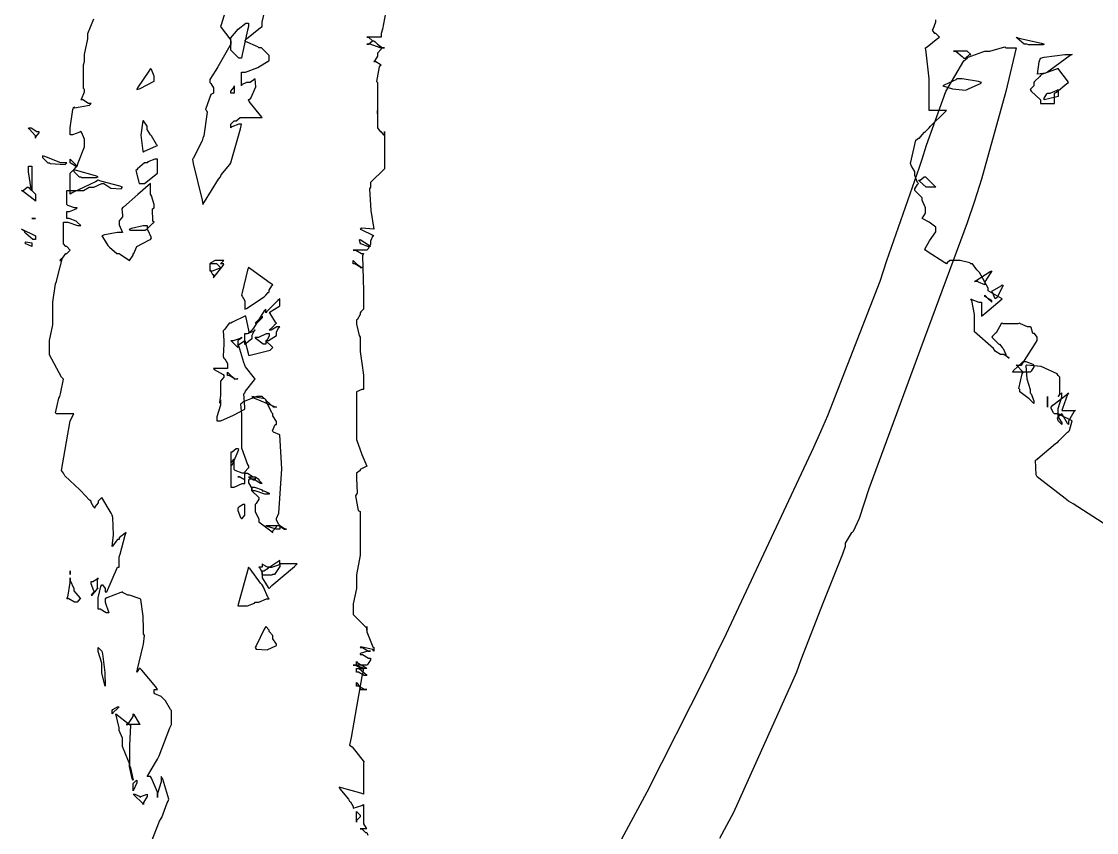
# Model space of a CAD drawing. Extents: x 51 to 306, y 22 to 311.
# Drawn here: x 94.12 to 104.99, y 189.51 to 197.71 of the extents above; entities that cross this region are included whole.
import ezdxf

# ---------------------------------------------------------------- set-up
doc = ezdxf.new("R2010")
doc.units = 0
doc.header["$MEASUREMENT"] = 0

msp = doc.modelspace()

# ---------------------------------------------------------------- linework, layer by layer
at = {"color": 7}
for points in [[(97.8599, 198.125), (97.7717, 197.636), (97.7554, 197.592), (97.7554, 197.556), (97.7554, 197.556), (97.6478, 197.556), (97.6133, 197.556), (97.6298, 197.556), (97.6697, 197.52), (97.6835, 197.52), (97.6919, 197.511), (97.7456, 197.459), (97.7554, 197.449), (97.7554, 197.433), (97.7194, 197.393), (97.7194, 197.379), (97.7194, 197.363), (97.6919, 197.318), (97.6835, 197.309), (97.7015, 197.309), (97.7456, 197.283), (97.7554, 197.273), (97.7374, 197.256), (97.7099, 197.106), (97.7194, 197.097), (97.7194, 197.018), (97.7194, 196.84), (97.7194, 196.78), (97.7194, 196.78), (97.7194, 196.806), (97.7194, 196.814), (97.7194, 196.77), (97.7194, 196.671), (97.7194, 196.638), (97.7194, 196.638), (97.7456, 196.603), (97.7554, 196.603), (97.7554, 196.595), (97.7801, 196.567), (97.7896, 196.567), (97.7896, 196.567), (97.7896, 196.595), (97.7896, 196.603), (97.7896, 196.525), (97.7896, 196.346), (97.7896, 196.285), (97.7896, 196.225), (97.6492, 196.085), (97.6492, 196.038), (97.6394, 196.022), (97.6521, 195.801), (97.6835, 195.615), (97.6835, 195.615), (97.6835, 195.615), (97.5596, 195.625), (97.5431, 195.615), (97.5596, 195.607), (97.6658, 195.555), (97.6835, 195.545), (97.6739, 195.545), (97.6492, 195.493), (97.6492, 195.475), (97.6492, 195.457), (97.6217, 195.413), (97.6133, 195.403), (97.5776, 195.403), (97.499, 195.403), (97.4729, 195.403), (97.499, 195.403), (97.5582, 195.369), (97.579, 195.369), (97.5692, 195.343), (97.579, 194.991), (97.579, 194.874), (97.579, 194.858), (97.579, 194.817), (97.579, 194.804), (97.579, 194.804), (97.5512, 194.779), (97.5431, 194.769), (97.5431, 194.751), (97.5155, 194.697), (97.5071, 194.697), (97.5071, 194.653), (97.5335, 194.539), (97.5431, 194.521), (97.5431, 194.495), (97.5431, 194.417), (97.5431, 194.417), (97.5431, 194.378), (97.561, 194.258), (97.579, 194.138), (97.579, 194.098), (97.579, 194.064), (97.579, 194.064), (97.579, 194.037), (97.579, 194.028), (97.579, 194.028), (97.579, 194.002), (97.579, 193.992), (97.561, 193.992), (97.5071, 193.967), (97.5071, 193.958), (97.5071, 193.923), (97.5071, 193.843), (97.5071, 193.815), (97.5071, 193.815), (97.5071, 193.605), (97.5071, 193.535), (97.5071, 193.485), (97.5596, 193.336), (97.6133, 193.216), (97.6133, 193.216), (97.5431, 193.182), (97.5431, 193.173), (97.5071, 193.146), (97.5071, 193.146), (97.5071, 193.094), (97.5155, 192.943), (97.5071, 192.933), (97.4975, 192.917), (97.5251, 192.767), (97.5431, 192.757), (97.5431, 192.757), (97.5431, 192.492), (97.5431, 192.404), (97.5431, 192.316), (97.5071, 192.118), (97.5071, 192.052), (97.5071, 191.981), (97.4729, 191.824), (97.4729, 191.771), (97.4729, 191.718), (97.6037, 191.586), (97.6133, 191.558), (97.6133, 191.558), (97.6133, 191.586), (97.6133, 191.594), (97.6133, 191.542), (97.6739, 191.391), (97.6835, 191.382), (97.6835, 191.346), (97.6739, 191.364), (97.5512, 191.391), (97.5431, 191.382), (97.5692, 191.382), (97.6284, 191.346), (97.6492, 191.346), (97.6217, 191.346), (97.5431, 191.321), (97.5431, 191.312), (97.5692, 191.312), (97.6284, 191.276), (97.6492, 191.276), (97.6492, 191.259), (97.6217, 191.215), (97.6133, 191.206), (97.5776, 191.206), (97.499, 191.206), (97.4729, 191.206), (97.499, 191.206), (97.5582, 191.17), (97.579, 191.17), (97.561, 191.091), (97.5071, 190.783), (97.4535, 190.474), (97.4369, 190.394), (97.463, 190.377), (97.5843, 190.224), (97.579, 190.217), (97.579, 190.139), (97.579, 189.961), (97.579, 189.901), (97.5512, 189.91), (97.3571, 189.963), (97.3307, 189.971), (97.3391, 189.954), (97.4273, 189.848), (97.4369, 189.83), (97.4453, 189.822), (97.4729, 189.775), (97.4729, 189.758), (97.4729, 189.758), (97.561, 189.786), (97.579, 189.794), (97.579, 189.75), (97.579, 189.651), (97.579, 189.618), (97.579, 189.601), (97.6037, 189.557), (97.6133, 189.548), (97.579, 189.548), (97.579, 189.548), (97.5512, 189.548), (97.5431, 189.548), (97.5596, 189.548), (97.5995, 189.512), (97.6133, 189.512), (97.6217, 189.486)], [(96.1926, 197.856), (96.1401, 197.68), (96.1319, 197.662), (96.1401, 197.653), (96.2283, 197.538), (96.2381, 197.52), (96.2381, 197.52), (96.2381, 197.495), (96.2381, 197.485), (96.2283, 197.469), (96.1044, 197.256), (96.096, 197.239), (96.0864, 197.221), (96.0258, 197.128), (96.0258, 197.097), (96.0342, 197.088), (96.0617, 197.043), (96.0617, 197.026), (96.0617, 197.026), (96.0617, 197), (96.0617, 196.99), (96.0342, 196.974), (95.9817, 196.824), (95.9915, 196.814), (95.9997, 196.798), (95.9637, 196.559), (95.9556, 196.533), (95.946, 196.507), (95.8578, 196.33), (95.8494, 196.321), (95.8578, 196.277), (95.946, 195.906), (95.9556, 195.862), (95.9721, 195.889), (96.114, 196.118), (96.1319, 196.144), (96.1401, 196.162), (96.2283, 196.269), (96.2381, 196.285), (96.2462, 196.321), (96.3344, 196.63), (96.3443, 196.674), (96.3165, 196.674), (96.2462, 196.648), (96.2381, 196.638), (96.2381, 196.638), (96.2381, 196.674), (96.2381, 196.674), (96.2381, 196.674), (96.2628, 196.701), (96.2724, 196.71), (96.2903, 196.71), (96.3306, 196.744), (96.3443, 196.744), (96.3965, 196.744), (96.5151, 196.744), (96.5549, 196.744), (96.5369, 196.762), (96.4226, 196.904), (96.4145, 196.92), (96.4406, 196.938), (96.489, 197.054), (96.4847, 197.133), (96.4847, 197.133), (96.4847, 197.133), (96.4311, 197.097), (96.4145, 197.097), (96.3965, 197.097), (96.3443, 197.072), (96.3443, 197.062), (96.3443, 197.098), (96.3443, 197.177), (96.3443, 197.203), (96.3856, 197.203), (96.5108, 197.247), (96.6251, 197.32), (96.6251, 197.343), (96.6251, 197.371), (96.5468, 197.449), (96.5207, 197.449), (96.5108, 197.459), (96.387, 197.511), (96.3785, 197.52), (96.3951, 197.538), (96.5369, 197.653), (96.5549, 197.662), (96.5549, 197.706), (96.581, 197.822)], [(95.3643, 189.239), (95.5146, 189.628), (95.5326, 189.654), (95.5407, 189.664), (95.5933, 189.812), (95.6028, 189.83), (95.6109, 189.848), (95.5492, 190.051), (95.5326, 190.077), (95.5326, 190.024), (95.4966, 189.905), (95.4966, 189.865), (95.4966, 189.919), (95.4345, 190.06), (95.4264, 190.077), (95.3904, 190.077), (95.3989, 190.087), (95.4871, 190.237), (95.4966, 190.253), (95.5132, 190.289), (95.6208, 190.572), (95.6388, 190.606), (95.6388, 190.642), (95.6388, 190.72), (95.6388, 190.747), (95.6289, 190.756), (95.5753, 190.845), (95.5668, 190.853), (95.5326, 190.889), (95.5326, 190.889), (95.4705, 190.915), (95.4624, 190.923), (95.4624, 190.923), (95.4624, 190.95), (95.4624, 190.959), (95.4966, 190.959), (95.4786, 190.986), (95.3368, 191.153), (95.3202, 191.17), (95.3107, 191.17), (95.286, 191.135), (95.286, 191.135), (95.2941, 191.163), (95.3463, 191.391), (95.3562, 191.418), (95.3562, 191.418), (95.3643, 191.506), (95.3562, 191.522), (95.3562, 191.568), (95.3505, 191.7), (95.3287, 191.867), (95.3202, 191.875), (95.214, 191.911), (95.1964, 191.911), (95.1438, 191.939), (95.1438, 191.947), (95.1258, 191.939), (94.984, 191.885), (94.9674, 191.875), (94.9674, 191.841), (95.0034, 191.735), (95.0034, 191.735), (94.9759, 191.735), (94.9166, 191.771), (94.8972, 191.771), (94.8972, 191.788), (94.8972, 191.829), (94.8972, 191.841), (94.8972, 191.885), (94.9233, 192.001), (94.9332, 192.017), (94.9413, 192.017), (94.9674, 191.981), (94.9674, 191.981), (94.9674, 191.947), (94.984, 191.947), (95.0376, 192.071), (95.0916, 192.194), (95.1096, 192.194), (95.1096, 192.221), (95.1096, 192.28), (95.1096, 192.3), (95.1177, 192.326), (95.1699, 192.52), (95.1798, 192.546), (95.1699, 192.538), (95.1096, 192.492), (95.1096, 192.476), (95.0916, 192.476), (95.0376, 192.404), (95.0376, 192.404), (95.0376, 192.404), (95.0503, 192.524), (95.0461, 192.697), (95.0376, 192.723), (95.0281, 192.741), (94.9332, 192.899), (94.9332, 192.899), (94.8972, 192.863), (94.8972, 192.847), (94.8612, 192.807), (94.8612, 192.793), (94.8517, 192.803), (94.827, 192.848), (94.827, 192.863), (94.809, 192.873), (94.7208, 192.969), (94.7208, 192.969), (94.7113, 192.979), (94.561, 193.12), (94.5444, 193.146), (94.5265, 193.173), (94.6146, 193.675), (94.6506, 193.745), (94.6065, 193.745), (94.5074, 193.745), (94.4742, 193.745), (94.4644, 193.755), (94.4989, 193.905), (94.5085, 193.922), (94.5169, 193.949), (94.5444, 194.098), (94.5444, 194.098), (94.5265, 194.116), (94.404, 194.342), (94.404, 194.417), (94.404, 194.487), (94.4383, 194.645), (94.4383, 194.697), (94.4383, 194.697), (94.4383, 194.777), (94.4383, 194.804), (94.4383, 194.875), (94.4644, 195.06), (94.4742, 195.086), (94.4824, 195.114), (94.5349, 195.325), (94.5444, 195.333), (94.5444, 195.333), (94.5169, 195.308), (94.5085, 195.298), (94.5169, 195.298), (94.5444, 195.333), (94.5444, 195.333), (94.5444, 195.333), (94.5706, 195.369), (94.5804, 195.369), (94.5804, 195.369), (94.6051, 195.395), (94.6146, 195.403), (94.5804, 195.439), (94.5706, 195.439), (94.5444, 195.466), (94.5444, 195.475), (94.5444, 195.529), (94.5444, 195.647), (94.5444, 195.685), (94.5885, 195.685), (94.6877, 195.651), (94.7208, 195.651), (94.6849, 195.685), (94.6753, 195.695), (94.6037, 195.721), (94.5804, 195.721), (94.5804, 195.739), (94.5804, 195.779), (94.5804, 195.792), (94.6065, 195.792), (94.6753, 195.819), (94.6849, 195.828), (94.6587, 195.828), (94.5885, 195.854), (94.5804, 195.862), (94.5804, 195.898), (94.5804, 195.978), (94.5804, 196.004), (94.6146, 196.004), (94.6933, 196.004), (94.7208, 196.004), (94.7469, 196.004), (94.8062, 196.038), (94.827, 196.038), (94.8531, 196.038), (94.9332, 196.074), (94.9332, 196.074), (94.9551, 196.074), (95.0239, 196.03), (95.1272, 196.023), (95.1438, 196.038), (95.1163, 196.048), (94.9233, 196.1), (94.8972, 196.108), (94.8697, 196.092), (94.6408, 195.986), (94.6146, 195.968), (94.6146, 195.986), (94.6146, 196.026), (94.6146, 196.038), (94.6146, 196.038), (94.6146, 196.146), (94.6146, 196.18), (94.6146, 196.18), (94.6408, 196.207), (94.6506, 196.215), (94.6506, 196.198), (94.7028, 196.144), (94.7208, 196.144), (94.729, 196.136), (94.8792, 196.136), (94.8972, 196.144), (94.8697, 196.154), (94.6767, 196.207), (94.6506, 196.215), (94.6506, 196.215), (94.6753, 196.242), (94.6849, 196.251), (94.6672, 196.251), (94.6231, 196.277), (94.6146, 196.285), (94.6146, 196.321), (94.6231, 196.313), (94.6753, 196.26), (94.6849, 196.251), (94.6933, 196.286), (94.7568, 196.445), (94.7568, 196.497), (94.7568, 196.525), (94.729, 196.595), (94.7208, 196.603), (94.7113, 196.595), (94.6383, 196.567), (94.6146, 196.567), (94.6146, 196.639), (94.6408, 196.824), (94.6506, 196.85), (94.6587, 196.842), (94.809, 196.868), (94.827, 196.886), (94.7995, 196.886), (94.7402, 196.92), (94.7208, 196.92), (94.729, 196.93), (94.7568, 197.003), (94.7568, 197.026), (94.7469, 197.036), (94.7469, 197.274), (94.7568, 197.309), (94.7568, 197.381), (94.791, 197.539), (94.791, 197.592), (94.791, 197.592), (94.8517, 197.741)], [(105.1, 192.609), (104.749, 192.837), (104.705, 192.863), (104.669, 192.891), (104.404, 193.094), (104.386, 193.11), (104.377, 193.128), (104.369, 193.278), (104.386, 193.286), (104.395, 193.296), (104.571, 193.446), (104.599, 193.463), (104.607, 193.473), (104.695, 193.561), (104.705, 193.569), (104.713, 193.579), (104.739, 193.675), (104.739, 193.675), (104.739, 193.675), (104.615, 193.737), (104.599, 193.745), (104.599, 193.799), (104.635, 193.919), (104.635, 193.958), (104.635, 193.958), (104.607, 193.931), (104.599, 193.922), (104.615, 193.94), (104.615, 194.117), (104.599, 194.134), (104.589, 194.152), (104.426, 194.226), (104.282, 194.24), (104.282, 194.24), (104.272, 194.232), (104.284, 194.099), (104.316, 193.993), (104.316, 193.958), (104.325, 193.949), (104.352, 193.876), (104.352, 193.851), (104.316, 193.887), (104.307, 193.897), (104.21, 193.969), (104.21, 193.992), (104.2, 194.002), (104.236, 194.152), (104.246, 194.168), (104.236, 194.178), (104.184, 194.232), (104.176, 194.24), (104.228, 194.24), (104.36, 194.443), (104.386, 194.487), (104.386, 194.487), (104.386, 194.513), (104.386, 194.521), (104.386, 194.521), (104.36, 194.557), (104.352, 194.557), (104.342, 194.557), (104.325, 194.619), (104.316, 194.627), (104.289, 194.627), (104.218, 194.655), (104.21, 194.663), (104.192, 194.655), (104.042, 194.655), (104.033, 194.663), (104.024, 194.655), (103.972, 194.566), (103.963, 194.557), (103.963, 194.557), (103.937, 194.531), (103.929, 194.521), (103.963, 194.487), (103.999, 194.451), (104.007, 194.451), (104.033, 194.417), (104.033, 194.417), (104.042, 194.408), (104.069, 194.345), (104.069, 194.345), (104.069, 194.336), (104.105, 194.31), (104.105, 194.31), (104.105, 194.31), (104.051, 194.345), (104.033, 194.345), (104.016, 194.345), (103.972, 194.372), (103.963, 194.381), (103.945, 194.408), (103.753, 194.574), (103.753, 194.627), (103.753, 194.627), (103.753, 194.681), (103.753, 194.697), (103.753, 194.751), (103.725, 194.893), (103.717, 194.91), (103.725, 194.902), (103.798, 194.874), (103.823, 194.874), (103.823, 194.874), (103.823, 194.769), (103.823, 194.733), (103.857, 194.761), (104.033, 194.91), (104.033, 194.91), (104.033, 194.91), (103.893, 194.99), (103.893, 195.016), (103.893, 195.016), (103.803, 195.176), (103.787, 195.192), (103.777, 195.202), (103.732, 195.263), (103.717, 195.263), (103.707, 195.272), (103.608, 195.298), (103.576, 195.298), (103.558, 195.298), (103.517, 195.298), (103.504, 195.298), (103.504, 195.298), (103.478, 195.272), (103.47, 195.263), (103.452, 195.272), (103.274, 195.387), (103.258, 195.403), (103.251, 195.41), (103.298, 195.497), (103.364, 195.586), (103.364, 195.615), (103.364, 195.633), (103.294, 195.685), (103.294, 195.685), (103.223, 195.721), (103.223, 195.721), (103.258, 195.775), (103.258, 195.792), (103.258, 195.828), (103.223, 195.906), (103.223, 195.932), (103.214, 195.942), (103.152, 196.004), (103.152, 196.004), (103.152, 196.022), (103.178, 196.066), (103.188, 196.074), (103.178, 196.084), (103.152, 196.157), (103.152, 196.18), (103.152, 196.198), (103.117, 196.251), (103.117, 196.251), (103.107, 196.278), (103.16, 196.515), (103.188, 196.533), (103.196, 196.533), (103.223, 196.567), (103.223, 196.567), (103.223, 196.567), (103.248, 196.595), (103.258, 196.603), (103.258, 196.603), (103.284, 196.63), (103.294, 196.638), (103.31, 196.656), (103.452, 196.798), (103.47, 196.814), (103.452, 196.814), (103.412, 196.814), (103.4, 196.814), (103.372, 196.814), (103.313, 196.814), (103.294, 196.814), (103.294, 196.868), (103.294, 196.988), (103.294, 197.026), (103.294, 197.133), (103.266, 197.405), (103.258, 197.449), (103.274, 197.459), (103.382, 197.547), (103.4, 197.556), (103.364, 197.592), (103.354, 197.592), (103.328, 197.626), (103.328, 197.626), (103.336, 197.636), (103.364, 197.709), (103.364, 197.732)], [(99.7479, 188.63), (100.444, 189.922), (101.035, 191.091), (101.141, 191.312), (101.246, 191.524), (102.128, 193.41), (102.199, 193.569), (102.27, 193.729), (102.799, 195.088), (102.835, 195.192), (102.869, 195.298), (103.196, 196.242), (103.223, 196.321), (103.268, 196.463), (103.464, 197.006), (103.645, 197.317), (103.681, 197.343), (103.689, 197.353), (103.839, 197.407), (103.857, 197.415), (103.91, 197.415), (104.06, 197.459), (104.069, 197.449), (104.105, 197.449), (104.105, 197.449), (104.14, 197.449), (104.14, 197.449), (104.176, 197.449), (104.176, 197.449), (104.069, 197.005), (103.823, 196.118), (103.753, 195.898), (103.681, 195.677), (103.21, 194.412), (102.684, 192.987), (102.588, 192.687), (102.588, 192.687), (102.526, 192.556), (102.518, 192.546), (102.508, 192.538), (102.446, 192.439), (102.446, 192.404), (102.42, 192.326), (102.225, 191.837), (101.997, 191.259), (101.953, 191.135), (101.899, 191.013), (101.317, 189.714), (101.247, 189.582), (101.176, 189.45)]]:
    msp.add_lwpolyline(points, dxfattribs=at)
for points in [[(96.2381, 197.449), (96.2381, 197.467), (96.2381, 197.52), (96.2381, 197.52), (96.2381, 197.548), (96.3126, 197.636), (96.3884, 197.696), (96.4145, 197.696), (96.4145, 197.662), (96.4046, 197.627), (96.3524, 197.379), (96.3443, 197.343), (96.3165, 197.343), (96.2381, 197.423), (96.2381, 197.449)], [(104.458, 197.485), (104.448, 197.477), (104.298, 197.477), (104.282, 197.485), (104.254, 197.485), (104.184, 197.547), (104.176, 197.556), (104.202, 197.547), (104.43, 197.495), (104.458, 197.485)], [(97.7896, 197.449), (97.7456, 197.449), (97.6464, 197.485), (97.6133, 197.485), (97.6298, 197.485), (97.6697, 197.52), (97.6835, 197.52), (97.7194, 197.485), (97.7194, 197.485), (97.7554, 197.459), (97.7554, 197.449), (97.7554, 197.449), (97.7896, 197.449), (97.7896, 197.449)], [(103.646, 197.343), (103.663, 197.343), (103.703, 197.379), (103.717, 197.379), (103.681, 197.415), (103.681, 197.415), (103.646, 197.415), (103.646, 197.415), (103.619, 197.415), (103.56, 197.415), (103.54, 197.415), (103.566, 197.415), (103.628, 197.361), (103.646, 197.343)], [(104.739, 197.379), (104.721, 197.371), (104.519, 197.221), (104.492, 197.203), (104.472, 197.19), (104.39, 197.181), (104.407, 197.306), (104.422, 197.343), (104.457, 197.353), (104.667, 197.379), (104.739, 197.379)], [(95.286, 197.026), (95.3202, 197.036), (95.4624, 197.109), (95.4624, 197.133), (95.4624, 197.16), (95.4345, 197.23), (95.4264, 197.239), (95.4084, 197.212), (95.2941, 197.044), (95.286, 197.026)], [(104.563, 196.99), (104.581, 197), (104.687, 197.088), (104.705, 197.097), (104.695, 197.115), (104.607, 197.23), (104.599, 197.239), (104.571, 197.23), (104.43, 197.177), (104.422, 197.167), (104.413, 197.159), (104.36, 197.106), (104.352, 197.097), (104.352, 197.062), (104.352, 197.062), (104.325, 197.036), (104.316, 197.026), (104.325, 197.01), (104.422, 196.92), (104.422, 196.92), (104.422, 196.92), (104.422, 196.896), (104.422, 196.886), (104.457, 196.886), (104.535, 196.886), (104.563, 196.886), (104.563, 196.912), (104.563, 196.971), (104.563, 196.99)], [(103.576, 197.133), (103.566, 197.124), (103.504, 197.097), (103.504, 197.097), (103.434, 197.062), (103.434, 197.062), (103.531, 197.032), (103.663, 197.018), (103.681, 197.026), (103.699, 197.036), (103.813, 197.088), (103.823, 197.097), (103.795, 197.106), (103.63, 197.133), (103.576, 197.133)], [(96.2381, 196.99), (96.2381, 197.008), (96.2724, 197.05), (96.2724, 197.062), (96.2724, 197.044), (96.2724, 197.005), (96.2724, 196.99), (96.2381, 196.99)], [(104.458, 196.92), (104.458, 196.938), (104.483, 196.982), (104.492, 196.99), (104.519, 196.99), (104.589, 197.018), (104.599, 197.026), (104.599, 197.01), (104.599, 196.97), (104.599, 196.956), (104.571, 196.948), (104.458, 196.92), (104.458, 196.92)], [(95.4966, 196.461), (95.4871, 196.471), (95.4345, 196.559), (95.4264, 196.567), (95.4264, 196.567), (95.3904, 196.621), (95.3904, 196.638), (95.3904, 196.656), (95.3562, 196.71), (95.3562, 196.71), (95.3491, 196.71), (95.3287, 196.565), (95.3463, 196.401), (95.3562, 196.391), (95.3643, 196.401), (95.4786, 196.453), (95.4966, 196.461)], [(94.1917, 196.638), (94.2178, 196.638), (94.277, 196.603), (94.2979, 196.603), (94.2979, 196.587), (94.2619, 196.547), (94.2619, 196.533), (94.2619, 196.559), (94.1998, 196.63), (94.1917, 196.638)], [(94.3321, 196.357), (94.3321, 196.339), (94.386, 196.285), (94.404, 196.285), (94.4122, 196.277), (94.5624, 196.269), (94.5804, 196.285), (94.5183, 196.285), (94.3585, 196.348), (94.3321, 196.357)], [(94.1917, 196.251), (94.2276, 196.251), (94.2276, 196.19), (94.2276, 196.051), (94.2276, 196.004), (94.2178, 196.022), (94.1917, 196.194), (94.1917, 196.251)], [(95.3904, 196.285), (95.3643, 196.285), (95.2941, 196.225), (95.286, 196.215), (95.2761, 196.207), (95.3093, 196.074), (95.3202, 196.074), (95.3643, 196.074), (95.4966, 196.18), (95.4966, 196.215), (95.4966, 196.242), (95.4966, 196.301), (95.4966, 196.321), (95.4691, 196.321), (95.3989, 196.295), (95.3904, 196.285)], [(103.364, 196.038), (103.346, 196.038), (103.306, 196.038), (103.294, 196.038), (103.266, 196.038), (103.196, 196.1), (103.188, 196.108), (103.204, 196.108), (103.244, 196.144), (103.258, 196.144), (103.266, 196.136), (103.346, 196.056), (103.364, 196.038)], [(94.2619, 195.898), (94.2523, 195.907), (94.138, 195.996), (94.1215, 196.004), (94.138, 196.004), (94.1779, 196.038), (94.1917, 196.038), (94.1998, 196.03), (94.2523, 195.978), (94.2619, 195.968), (94.2619, 195.951), (94.2619, 195.912), (94.2619, 195.898)], [(95.3904, 195.615), (95.3989, 195.625), (95.4525, 195.677), (95.4624, 195.685), (95.4472, 195.693), (95.4458, 195.819), (95.4624, 195.828), (95.4624, 195.863), (95.4345, 195.951), (95.4264, 195.968), (95.4264, 195.996), (95.4264, 196.074), (95.4264, 196.074), (95.4264, 196.074), (95.2983, 195.964), (95.1523, 195.837), (95.1438, 195.828), (95.1343, 195.819), (95.141, 195.756), (95.1438, 195.756), (95.1438, 195.739), (95.1096, 195.699), (95.1096, 195.685), (95.1096, 195.659), (95.1438, 195.579), (95.1438, 195.579), (95.0902, 195.579), (94.9593, 195.555), (94.9332, 195.545), (94.9413, 195.537), (94.9935, 195.448), (95.0034, 195.439), (95.0115, 195.431), (95.0845, 195.369), (95.1096, 195.369), (95.1177, 195.36), (95.214, 195.298), (95.214, 195.298), (95.214, 195.298), (95.25, 195.352), (95.25, 195.369), (95.2581, 195.369), (95.286, 195.439), (95.286, 195.439), (95.286, 195.439), (95.4084, 195.501), (95.4264, 195.509), (95.4345, 195.527), (95.3989, 195.607), (95.3904, 195.615)], [(94.2619, 195.721), (94.2619, 195.721), (94.2276, 195.721), (94.2276, 195.721), (94.2276, 195.721), (94.2619, 195.721), (94.2619, 195.721)], [(94.1215, 195.615), (94.138, 195.607), (94.2439, 195.555), (94.2619, 195.545), (94.2619, 195.509), (94.2344, 195.509), (94.1641, 195.571), (94.1557, 195.579), (94.1557, 195.589), (94.1215, 195.615), (94.1215, 195.615)], [(95.214, 195.615), (95.232, 195.625), (95.3505, 195.651), (95.3904, 195.651), (95.3904, 195.651), (95.3904, 195.625), (95.3904, 195.615), (95.3728, 195.599), (95.2225, 195.599), (95.214, 195.615)], [(94.1557, 195.475), (94.1641, 195.484), (94.2276, 195.477), (94.2276, 195.475), (94.2276, 195.439), (94.2276, 195.439), (94.1641, 195.466), (94.1557, 195.475)], [(97.5431, 195.509), (97.5431, 195.509), (97.6394, 195.448), (97.6492, 195.439), (97.6217, 195.439), (97.5512, 195.466), (97.5431, 195.475), (97.5431, 195.475), (97.5388, 195.505), (97.5431, 195.509), (97.5431, 195.509), (97.5431, 195.509), (97.5431, 195.509)], [(96.096, 195.298), (96.096, 195.298), (96.096, 195.298), (96.096, 195.298), (96.0783, 195.298), (96.0342, 195.272), (96.0258, 195.263), (96.0258, 195.227), (96.0258, 195.21), (96.0519, 195.156), (96.0617, 195.156), (96.0617, 195.156), (96.0617, 195.132), (96.0617, 195.122), (96.0699, 195.132), (96.1581, 195.246), (96.1679, 195.263), (96.1319, 195.263), (96.1319, 195.263), (96.1581, 195.29), (96.1679, 195.298), (96.1499, 195.298), (96.1087, 195.298), (96.096, 195.298)], [(96.0258, 195.263), (96.0258, 195.227), (96.0258, 195.227), (96.0258, 195.202), (96.0258, 195.192), (96.0519, 195.192), (96.1224, 195.218), (96.1319, 195.227), (96.096, 195.263), (96.0783, 195.263), (96.0258, 195.263), (96.0258, 195.263)], [(97.579, 195.227), (97.5512, 195.227), (97.4919, 195.263), (97.4729, 195.263), (97.4729, 195.298), (97.5071, 195.263), (97.5071, 195.263), (97.5431, 195.236), (97.5431, 195.227), (97.5431, 195.227), (97.579, 195.227), (97.579, 195.227)], [(96.6611, 195.05), (96.6336, 195.068), (96.4406, 195.21), (96.4145, 195.227), (96.4046, 195.2), (96.3524, 194.972), (96.3443, 194.946), (96.3524, 194.937), (96.3785, 194.89), (96.3785, 194.874), (96.3785, 194.84), (96.3785, 194.804), (96.3951, 194.813), (96.5729, 194.928), (96.5909, 194.946), (96.5909, 194.946), (96.6156, 194.972), (96.6251, 194.98), (96.6251, 194.998), (96.6516, 195.042), (96.6611, 195.05)], [(103.857, 195.05), (103.857, 195.05), (103.795, 195.078), (103.787, 195.086), (103.753, 195.086), (103.769, 195.096), (103.911, 195.184), (103.929, 195.192), (103.919, 195.176), (103.857, 195.082), (103.857, 195.05)], [(103.929, 194.98), (103.937, 194.99), (104.024, 195.042), (104.033, 195.05), (104.042, 195.043), (103.98, 194.919), (103.963, 194.91), (103.963, 194.91), (103.937, 194.972), (103.929, 194.98)], [(103.823, 194.946), (103.823, 194.946), (103.823, 194.946), (103.823, 194.946), (103.823, 194.946), (103.823, 194.946), (103.823, 194.946)], [(103.857, 194.946), (103.893, 194.91), (103.929, 194.874), (103.929, 194.892), (103.857, 194.933), (103.857, 194.946)], [(96.1679, 194.134), (96.1679, 194.117), (96.1319, 194.078), (96.1319, 194.064), (96.1319, 194.037), (96.1319, 193.978), (96.1319, 193.958), (96.1319, 193.931), (96.1224, 193.861), (96.1319, 193.851), (96.1319, 193.851), (96.1319, 193.879), (96.1319, 193.887), (96.1319, 193.835), (96.096, 193.715), (96.096, 193.675), (96.1376, 193.675), (96.2642, 193.733), (96.3785, 193.795), (96.3785, 193.815), (96.3785, 193.815), (96.369, 193.949), (96.3785, 193.958), (96.387, 193.976), (96.4752, 194.09), (96.4847, 194.098), (96.4752, 194.108), (96.387, 194.222), (96.3785, 194.24), (96.369, 194.266), (96.3165, 194.434), (96.3083, 194.451), (96.3249, 194.451), (96.3785, 194.487), (96.3785, 194.487), (96.4145, 194.345), (96.4187, 194.335), (96.6336, 194.39), (96.6611, 194.417), (96.6516, 194.426), (96.599, 194.478), (96.5909, 194.487), (96.617, 194.487), (96.6971, 194.54), (96.6971, 194.557), (96.6971, 194.575), (96.7218, 194.619), (96.7313, 194.627), (96.7038, 194.627), (96.6445, 194.593), (96.6251, 194.593), (96.6611, 194.627), (96.6611, 194.627), (96.6872, 194.655), (96.6971, 194.663), (96.6872, 194.673), (96.6336, 194.761), (96.6251, 194.769), (96.6336, 194.779), (96.7218, 194.831), (96.7313, 194.84), (96.7313, 194.858), (96.7313, 194.897), (96.7313, 194.91), (96.7133, 194.893), (96.599, 194.779), (96.5909, 194.769), (96.5909, 194.769), (96.5909, 194.795), (96.5909, 194.804), (96.5729, 194.787), (96.4667, 194.611), (96.4487, 194.593), (96.4487, 194.593), (96.4226, 194.566), (96.4145, 194.557), (96.4226, 194.575), (96.3895, 194.733), (96.3785, 194.733), (96.3785, 194.733), (96.2547, 194.673), (96.2381, 194.663), (96.2201, 194.663), (96.176, 194.602), (96.1679, 194.593), (96.1581, 194.584), (96.1679, 194.485), (96.1679, 194.451), (96.1679, 194.451), (96.1581, 194.328), (96.1679, 194.31), (96.176, 194.302), (96.2021, 194.256), (96.2021, 194.24), (96.2021, 194.24), (96.2021, 194.214), (96.2021, 194.204), (96.1665, 194.204), (96.0878, 194.204), (96.0617, 194.204), (96.0699, 194.196), (96.1581, 194.143), (96.1679, 194.134)], [(96.5549, 194.733), (96.5549, 194.717), (96.5013, 194.663), (96.4847, 194.663), (96.4928, 194.673), (96.5454, 194.725), (96.5549, 194.733)], [(96.4847, 194.593), (96.4752, 194.593), (96.4487, 194.539), (96.4487, 194.521), (96.4487, 194.505), (96.3799, 194.449), (96.3785, 194.451), (96.3785, 194.451), (96.3785, 194.531), (96.3785, 194.557), (96.4046, 194.557), (96.4752, 194.584), (96.4847, 194.593)], [(96.3083, 194.487), (96.3083, 194.47), (96.3083, 194.43), (96.3083, 194.417), (96.2988, 194.426), (96.2462, 194.478), (96.2381, 194.487), (96.2642, 194.487), (96.3344, 194.513), (96.3443, 194.521), (96.3443, 194.513), (96.3083, 194.487), (96.3083, 194.487)], [(96.5909, 194.451), (96.5634, 194.451), (96.4928, 194.505), (96.4847, 194.521), (96.5193, 194.521), (96.5976, 194.557), (96.6251, 194.557), (96.6251, 194.531), (96.5909, 194.472), (96.5909, 194.451)], [(104.246, 194.274), (104.272, 194.274), (104.342, 194.25), (104.352, 194.24), (104.352, 194.222), (104.325, 194.178), (104.316, 194.168), (104.272, 194.168), (104.173, 194.168), (104.14, 194.168), (104.148, 194.186), (104.236, 194.266), (104.246, 194.274)], [(96.3083, 194.098), (96.2808, 194.098), (96.2215, 194.134), (96.2021, 194.134), (96.2021, 194.168), (96.2381, 194.134), (96.2381, 194.134), (96.2724, 194.108), (96.2724, 194.098), (96.2724, 194.098), (96.3027, 194.104), (96.3083, 194.098)], [(104.705, 193.639), (104.695, 193.649), (104.643, 193.737), (104.635, 193.745), (104.635, 193.745), (104.607, 193.721), (104.599, 193.711), (104.599, 193.711), (104.599, 193.737), (104.599, 193.745), (104.563, 193.745), (104.553, 193.755), (104.528, 193.8), (104.528, 193.815), (104.545, 193.833), (104.687, 193.941), (104.705, 193.958), (104.695, 193.941), (104.643, 193.799), (104.635, 193.781), (104.635, 193.781), (104.739, 193.781), (104.775, 193.781), (104.757, 193.765), (104.705, 193.671), (104.705, 193.639)], [(96.4487, 192.969), (96.4572, 192.961), (96.5108, 192.909), (96.5207, 192.899), (96.5207, 192.883), (96.4928, 192.839), (96.4847, 192.829), (96.4847, 192.793), (96.4847, 192.758), (96.5207, 192.68), (96.5207, 192.653), (96.5207, 192.653), (96.6431, 192.564), (96.6611, 192.546), (96.6611, 192.564), (96.6971, 192.604), (96.6971, 192.617), (96.7232, 192.617), (96.7811, 192.581), (96.8015, 192.581), (96.7839, 192.581), (96.7398, 192.609), (96.7313, 192.617), (96.7218, 192.626), (96.6971, 192.672), (96.6971, 192.687), (96.7232, 192.741), (96.7535, 193.191), (96.7313, 193.535), (96.7313, 193.535), (96.7313, 193.535), (96.6692, 193.561), (96.6611, 193.569), (96.6569, 193.573), (96.6858, 193.639), (96.6971, 193.639), (96.6971, 193.667), (96.6611, 193.726), (96.6611, 193.745), (96.6516, 193.755), (96.599, 193.869), (96.5909, 193.887), (96.5549, 193.922), (96.5013, 193.922), (96.3605, 193.869), (96.3443, 193.851), (96.3344, 193.843), (96.3443, 193.744), (96.3443, 193.711), (96.3443, 193.649), (96.3443, 193.51), (96.3443, 193.463), (96.3443, 193.402), (96.4046, 193.234), (96.4145, 193.216), (96.4145, 193.199), (96.3785, 193.16), (96.3785, 193.146), (96.351, 193.146), (96.2808, 193.173), (96.2724, 193.182), (96.2724, 193.182), (96.2724, 193.208), (96.2724, 193.216), (96.2724, 193.252), (96.2724, 193.286), (96.2628, 193.286), (96.2381, 193.252), (96.2381, 193.252), (96.2381, 193.191), (96.2381, 193.052), (96.2381, 193.005), (96.2724, 193.005), (96.351, 193.04), (96.3785, 193.04), (96.3785, 193.04), (96.3785, 193.076), (96.3785, 193.076), (96.3785, 193.094), (96.3785, 193.133), (96.3785, 193.146), (96.4046, 193.146), (96.4639, 193.11), (96.4847, 193.11), (96.4847, 193.076), (96.4752, 193.085), (96.4226, 193.085), (96.4145, 193.076), (96.4145, 193.05), (96.4487, 192.99), (96.4487, 192.969)], [(96.6971, 193.815), (96.6692, 193.815), (96.599, 193.879), (96.5909, 193.887), (96.581, 193.897), (96.4487, 193.922), (96.4487, 193.922), (96.4752, 193.905), (96.6692, 193.825), (96.6971, 193.815)], [(104.492, 193.851), (104.492, 193.815), (104.492, 193.843), (104.492, 193.922), (104.492, 193.922), (104.492, 193.905), (104.492, 193.851), (104.492, 193.851)], [(104.599, 193.711), (104.607, 193.703), (104.635, 193.656), (104.635, 193.639), (104.599, 193.675), (104.599, 193.675), (104.593, 193.707), (104.599, 193.711), (104.599, 193.711), (104.599, 193.711), (104.599, 193.711)], [(104.669, 193.605), (104.669, 193.605), (104.669, 193.605), (104.669, 193.605)], [(96.2381, 193.216), (96.2547, 193.234), (96.3165, 193.384), (96.3083, 193.392), (96.2903, 193.392), (96.2505, 193.358), (96.2381, 193.358), (96.2381, 193.324), (96.2381, 193.244), (96.2381, 193.216)], [(96.3083, 193.11), (96.3083, 193.11), (96.3083, 193.11), (96.3083, 193.11), (96.3249, 193.11), (96.369, 193.085), (96.3785, 193.076), (96.369, 193.085), (96.3235, 193.11), (96.3083, 193.11)], [(96.4145, 193.11), (96.4311, 193.11), (96.471, 193.11), (96.4847, 193.11), (96.4847, 193.11), (96.5207, 193.085), (96.5207, 193.076), (96.5549, 193.04), (96.5369, 193.04), (96.4928, 193.067), (96.4847, 193.076), (96.4667, 193.076), (96.4226, 193.102), (96.4145, 193.11)], [(96.6251, 192.933), (96.581, 192.933), (96.4819, 192.969), (96.4487, 192.969), (96.4487, 193.005), (96.4752, 193.005), (96.5549, 192.979), (96.5549, 192.969), (96.5715, 192.969), (96.6251, 192.943), (96.6251, 192.933)], [(96.3785, 192.829), (96.3605, 192.829), (96.3165, 192.803), (96.3083, 192.793), (96.3083, 192.767), (96.3344, 192.697), (96.3443, 192.687), (96.3524, 192.687), (96.3785, 192.723), (96.3785, 192.723), (96.3785, 192.75), (96.3785, 192.81), (96.3785, 192.829)], [(96.5909, 192.617), (96.5909, 192.617), (96.6957, 192.617), (96.7313, 192.617), (96.7313, 192.581), (96.6957, 192.581), (96.599, 192.609), (96.5909, 192.617)], [(96.6251, 192.194), (96.6075, 192.194), (96.5634, 192.22), (96.5549, 192.228), (96.5549, 192.194), (96.5207, 192.194), (96.5288, 192.185), (96.5549, 192.14), (96.5549, 192.123), (96.5549, 192.089), (96.6156, 191.991), (96.6251, 191.981), (96.6516, 192.009), (96.8802, 192.202), (96.9077, 192.228), (96.8636, 192.228), (96.7645, 192.228), (96.7313, 192.228), (96.7313, 192.264), (96.7218, 192.256), (96.6431, 192.203), (96.6251, 192.194)], [(96.5549, 192.158), (96.5715, 192.158), (96.6156, 192.185), (96.6251, 192.194), (96.6516, 192.194), (96.7218, 192.22), (96.7313, 192.228), (96.7313, 192.202), (96.6777, 192.123), (96.6611, 192.123), (96.6516, 192.115), (96.5634, 192.115), (96.5549, 192.123), (96.5549, 192.123), (96.5549, 192.15), (96.5549, 192.158), (96.5549, 192.158), (96.5549, 192.158), (96.5549, 192.158)], [(94.6146, 192.123), (94.6146, 192.158), (94.6146, 192.158), (94.6146, 192.133), (94.6146, 192.123)], [(96.5549, 192.017), (96.5369, 192.035), (96.4311, 192.177), (96.4145, 192.194), (96.4046, 192.159), (96.3165, 191.841), (96.3083, 191.805), (96.3083, 191.805), (96.3605, 191.805), (96.3785, 191.805), (96.4046, 191.805), (96.4752, 191.832), (96.4847, 191.841), (96.5193, 191.841), (96.5976, 191.875), (96.6251, 191.875), (96.6156, 191.885), (96.5634, 192.001), (96.5549, 192.017)], [(94.6506, 191.981), (94.6506, 191.955), (94.7113, 191.885), (94.7208, 191.875), (94.7113, 191.875), (94.6849, 191.841), (94.6849, 191.841), (94.6587, 191.841), (94.5995, 191.875), (94.5804, 191.875), (94.5885, 191.893), (94.6146, 192.039), (94.6146, 192.088), (94.6146, 192.061), (94.6506, 191.981), (94.6506, 191.981)], [(94.8972, 191.981), (94.8877, 191.981), (94.8612, 191.947), (94.8612, 191.947), (94.8517, 191.947), (94.827, 191.911), (94.827, 191.911), (94.8351, 191.911), (94.8612, 191.947), (94.8612, 191.947), (94.8517, 191.957), (94.827, 192.028), (94.827, 192.052), (94.8436, 192.052), (94.8877, 192.079), (94.8972, 192.088), (94.8877, 192.071), (94.8877, 191.991), (94.8972, 191.981)], [(96.4847, 191.382), (96.4918, 191.367), (96.6033, 191.361), (96.6971, 191.404), (96.6971, 191.418), (96.6971, 191.418), (96.6611, 191.472), (96.6611, 191.488), (96.6611, 191.506), (96.6251, 191.546), (96.6251, 191.558), (96.5909, 191.594), (96.5729, 191.568), (96.4928, 191.4), (96.4847, 191.382)], [(94.9674, 190.993), (94.9674, 190.993), (94.9332, 191.125), (94.9332, 191.17), (94.9332, 191.224), (94.8972, 191.343), (94.8972, 191.382), (94.9332, 191.346), (94.9413, 191.32), (94.9621, 191.131), (94.9674, 190.993), (94.9674, 190.993)], [(97.6133, 191.17), (97.5857, 191.17), (97.5155, 191.197), (97.5071, 191.206), (97.5071, 191.242), (97.5155, 191.233), (97.6037, 191.179), (97.6133, 191.17)], [(97.6133, 191.099), (97.5857, 191.099), (97.5265, 191.135), (97.5071, 191.135), (97.5071, 191.17), (97.5335, 191.17), (97.6037, 191.109), (97.6133, 191.099)], [(97.6133, 190.959), (97.5857, 190.959), (97.5265, 190.993), (97.5071, 190.993), (97.5071, 191.029), (97.5155, 191.021), (97.5431, 190.976), (97.5431, 190.959), (97.5431, 190.959), (97.5953, 190.959), (97.6133, 190.959)], [(95.1096, 190.783), (95.1096, 190.783), (95.1096, 190.783), (95.1096, 190.783), (95.0997, 190.774), (95.0461, 190.722), (95.0376, 190.712), (95.0376, 190.712), (95.0376, 190.738), (95.0376, 190.747), (95.0461, 190.756), (95.093, 190.783), (95.1096, 190.783)], [(95.1438, 190.43), (95.1438, 190.465), (95.1096, 190.544), (95.1096, 190.57), (95.1096, 190.57), (95.0736, 190.712), (95.0736, 190.712), (95.214, 190.606), (95.2225, 190.598), (95.214, 190.392), (95.214, 190.324), (95.214, 190.298), (95.214, 190.217), (95.214, 190.217), (95.2045, 190.235), (95.1438, 190.381), (95.1438, 190.43)], [(95.25, 190.712), (95.2581, 190.704), (95.3107, 190.616), (95.3202, 190.606), (95.2846, 190.606), (95.2059, 190.606), (95.1798, 190.606), (95.1964, 190.606), (95.25, 190.686), (95.25, 190.712)], [(95.25, 190.041), (95.2405, 190.059), (95.214, 190.179), (95.214, 190.217), (95.214, 190.217), (95.214, 190.193), (95.214, 190.183), (95.2225, 190.165), (95.25, 190.041), (95.25, 190.041)], [(95.25, 189.935), (95.25, 189.971), (95.25, 190.007), (95.25, 190.007), (95.2761, 190.033), (95.286, 190.041), (95.286, 190.015), (95.25, 189.935), (95.25, 189.935)], [(95.3904, 189.901), (95.3904, 189.875), (95.3562, 189.815), (95.3562, 189.794), (95.3463, 189.804), (95.2581, 189.892), (95.25, 189.901), (95.2666, 189.901), (95.3202, 189.875), (95.3202, 189.865), (95.3287, 189.875), (95.3904, 189.901), (95.3904, 189.901)], [(97.5071, 189.618), (97.5071, 189.646), (97.5071, 189.705), (97.5071, 189.724), (97.5431, 189.688), (97.5431, 189.672), (97.5071, 189.632), (97.5071, 189.618)]]:
    msp.add_lwpolyline(points, close=True, dxfattribs=at)

doc.saveas('drawing.dxf')
